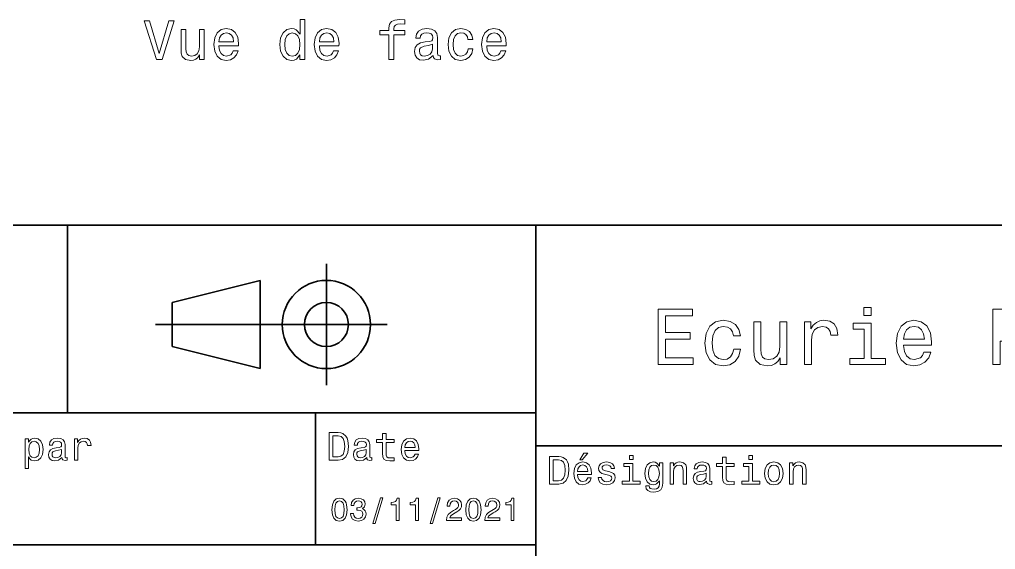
# Model space of a CAD drawing. Extents: x 0 to 297, y 0 to 210.
# Drawn here: x 115.2 to 203.7, y 40.6 to 88.7 of the extents above; entities that cross this region are included whole.
import ezdxf

# ---------------------------------------------------------------- set-up
doc = ezdxf.new("R2010")
doc.units = 0

msp = doc.modelspace()

# ---------------------------------------------------------------- linework, layer by layer
at = {"color": 7, "lineweight": 35}
for p, q in [((97, 70), (287, 70)), ((162, 10), (162, 70)), ((127.5, 61), (148.5, 61)), ((97, 53), (162, 53)), ((162, 50), (287, 50)), ((97, 41), (162, 41))]:
    msp.add_line(p, q, dxfattribs=at)
at = {"color": 7, "lineweight": 35, "ltscale": 0.425}
msp.add_line((119.5, 53), (119.5, 70), dxfattribs=at)
at = {"color": 7, "lineweight": 35, "ltscale": 0.275}
msp.add_line((143, 55.5), (143, 66.5), dxfattribs=at)
at = {"color": 7, "lineweight": 35, "ltscale": 0.206155}
for p, q in [((129, 63), (137, 65)), ((137, 57), (129, 59))]:
    msp.add_line(p, q, dxfattribs=at)
at = {"color": 7, "lineweight": 35, "ltscale": 0.2}
msp.add_line((137, 65), (137, 57), dxfattribs=at)
at = {"color": 7, "lineweight": 35, "ltscale": 0.1}
msp.add_line((129, 59), (129, 63), dxfattribs=at)
at = {"color": 7, "lineweight": 35, "ltscale": 0.3}
msp.add_line((142, 41), (142, 53), dxfattribs=at)
at = {"color": 7, "lineweight": 13}
for points in [[(128.717773, 88.552498), (127.840256, 85.571953), (126.937515, 88.552498), (126.458412, 88.552498), (127.588097, 85.047455), (128.092422, 85.047455), (129.196884, 88.552498)], [(140.60466, 85.466042), (140.60466, 85.047455), (141.048462, 85.047455), (141.048462, 88.668495), (140.609711, 88.668495), (140.609711, 87.342125), (140.271805, 87.72541), (140.065033, 87.816185), (139.828003, 87.851486), (139.399338, 87.750626), (139.066483, 87.468201), (138.849625, 87.014313), (138.773972, 86.404083), (138.849625, 85.793854), (139.066483, 85.334915), (139.399338, 85.047455), (139.828003, 84.951637), (140.065033, 84.986938), (140.276855, 85.077713)], [(148.663742, 87.286652), (148.663742, 85.047455), (149.107544, 85.047455), (149.107544, 87.286652), (150.116196, 87.286652), (150.116196, 87.664886), (149.107544, 87.664886), (149.107544, 87.831314), (149.142853, 88.033043), (149.25885, 88.169212), (149.455536, 88.249901), (149.737946, 88.280167), (150.116196, 88.259995), (150.116196, 88.64328), (149.637085, 88.668495), (149.203369, 88.6231), (148.900772, 88.486938), (148.719223, 88.249901), (148.663742, 87.91201), (148.663742, 87.664886), (147.851776, 87.664886), (147.851776, 87.286652)], [(131.920227, 87.755669), (131.476425, 87.755669), (131.476425, 86.192268), (131.425995, 85.829155), (131.279739, 85.56691), (131.052795, 85.405525), (130.755234, 85.355095), (130.518204, 85.395439), (130.366913, 85.516472), (130.281174, 85.723244), (130.261002, 86.015755), (130.261002, 87.755669), (129.8172, 87.755669), (129.8172, 85.97541), (129.832336, 85.61734), (129.928146, 85.319786), (130.220657, 85.047455), (130.689682, 84.951637), (130.941833, 84.986938), (131.158691, 85.077713), (131.345291, 85.234055), (131.496597, 85.460999), (131.496597, 85.047455), (131.920227, 85.047455)], [(133.256683, 86.272957), (135.031891, 86.272957), (135.036942, 86.479729), (134.956253, 87.0597), (134.734344, 87.493423), (134.381317, 87.755669), (133.912308, 87.851486), (133.453369, 87.750626), (133.100342, 87.468201), (132.873398, 87.00927), (132.792709, 86.404083), (132.868347, 85.783768), (133.095291, 85.329872), (133.443283, 85.047455), (133.897171, 84.951637), (134.290543, 85.017197), (134.613312, 85.188667), (134.850342, 85.460999), (134.986511, 85.824112), (134.547745, 85.824112), (134.45697, 85.622383), (134.325851, 85.471085), (133.952652, 85.350052), (133.665176, 85.405525), (133.448318, 85.582039), (133.307114, 85.869499), (133.256683, 86.257828)], [(142.364746, 86.272957), (144.139969, 86.272957), (144.145004, 86.479729), (144.064316, 87.0597), (143.842422, 87.493423), (143.489395, 87.755669), (143.02037, 87.851486), (142.561432, 87.750626), (142.208405, 87.468201), (141.981461, 87.00927), (141.900772, 86.404083), (141.976425, 85.783768), (142.203369, 85.329872), (142.551346, 85.047455), (143.005234, 84.951637), (143.398621, 85.017197), (143.721375, 85.188667), (143.958405, 85.460999), (144.094574, 85.824112), (143.655823, 85.824112), (143.565033, 85.622383), (143.433914, 85.471085), (143.060715, 85.350052), (142.773254, 85.405525), (142.556396, 85.582039), (142.415176, 85.869499), (142.364746, 86.257828)], [(152.693283, 85.400482), (152.693283, 85.385353), (152.718491, 85.213882), (152.794144, 85.092842), (153.111862, 84.997025), (153.358994, 85.037369), (153.358994, 85.38031), (153.253082, 85.365181), (153.111862, 85.43074), (153.086655, 85.632469), (153.086655, 87.034485), (153.026138, 87.392555), (152.849625, 87.644714), (152.541992, 87.796013), (152.108261, 87.851486), (151.684631, 87.79097), (151.371948, 87.619499), (151.175262, 87.352211), (151.109711, 86.999184), (151.109711, 86.968925), (151.508118, 86.968925), (151.543427, 87.18074), (151.654373, 87.332039), (151.835938, 87.422813), (152.09314, 87.458115), (152.340256, 87.432899), (152.516769, 87.357254), (152.622681, 87.226128), (152.657974, 87.044571), (152.637802, 86.832756), (152.557114, 86.726852), (152.355377, 86.676414), (151.977142, 86.63607), (151.543427, 86.545296), (151.235794, 86.383911), (151.05423, 86.131752), (150.998749, 85.758553), (151.049194, 85.425697), (151.205536, 85.178581), (151.457687, 85.02224), (151.805679, 84.966766), (152.274689, 85.07267)], [(155.845291, 86.857971), (156.284058, 86.857971), (156.193283, 87.261429), (155.976425, 87.579155), (155.638519, 87.775841), (155.199768, 87.851486), (154.715607, 87.750626), (154.347458, 87.468201), (154.115479, 87.00927), (154.034775, 86.393997), (154.110428, 85.783768), (154.337372, 85.329872), (154.695435, 85.047455), (155.184631, 84.951637), (155.618347, 85.027283), (155.956253, 85.239098), (156.188232, 85.571953), (156.289093, 86.015755), (155.865479, 86.015755), (155.789825, 85.733337), (155.648605, 85.521515), (155.446884, 85.390396), (155.199768, 85.350052), (154.89212, 85.415611), (154.670227, 85.61734), (154.534058, 85.945152), (154.488663, 86.409126), (154.534058, 86.863014), (154.675262, 87.190826), (154.902222, 87.392555), (155.199768, 87.463158), (155.462006, 87.41777), (155.658691, 87.301781), (155.789825, 87.110138)], [(157.544861, 86.272957), (159.320084, 86.272957), (159.325119, 86.479729), (159.244431, 87.0597), (159.022522, 87.493423), (158.669495, 87.755669), (158.200485, 87.851486), (157.741547, 87.750626), (157.388519, 87.468201), (157.161575, 87.00927), (157.080887, 86.404083), (157.15654, 85.783768), (157.383484, 85.329872), (157.731461, 85.047455), (158.185349, 84.951637), (158.578735, 85.017197), (158.901489, 85.188667), (159.138519, 85.460999), (159.274689, 85.824112), (158.835938, 85.824112), (158.745148, 85.622383), (158.614029, 85.471085), (158.240829, 85.350052), (157.953369, 85.405525), (157.736511, 85.582039), (157.595291, 85.869499), (157.544861, 86.257828)], [(133.256683, 86.646156), (133.312164, 86.994141), (133.448318, 87.251343), (133.65509, 87.407684), (133.927429, 87.463158), (134.194717, 87.407684), (134.401489, 87.251343), (134.527573, 86.994141), (134.572968, 86.646156)], [(139.903656, 87.453072), (140.196167, 87.382469), (140.41806, 87.185783), (140.549194, 86.857971), (140.599625, 86.404083), (140.549194, 85.945152), (140.41806, 85.61734), (140.196167, 85.415611), (139.903656, 85.350052), (139.626282, 85.415611), (139.414459, 85.61734), (139.273254, 85.950195), (139.227859, 86.404083), (139.273254, 86.852928), (139.414459, 87.18074), (139.626282, 87.382469)], [(142.364746, 86.646156), (142.420227, 86.994141), (142.556396, 87.251343), (142.763168, 87.407684), (143.035492, 87.463158), (143.302795, 87.407684), (143.509567, 87.251343), (143.635651, 86.994141), (143.68103, 86.646156)], [(157.544861, 86.646156), (157.600342, 86.994141), (157.736511, 87.251343), (157.943283, 87.407684), (158.215607, 87.463158), (158.48291, 87.407684), (158.689682, 87.251343), (158.815765, 86.994141), (158.861145, 86.646156)], [(152.642853, 85.995583), (152.582336, 85.733337), (152.420944, 85.531601), (152.178864, 85.400482), (151.881317, 85.355095), (151.689682, 85.38031), (151.553513, 85.460999), (151.467773, 85.602211), (151.442566, 85.798897), (151.462738, 85.97541), (151.543427, 86.101486), (151.866196, 86.242699), (152.274689, 86.303215), (152.642853, 86.424255)], [(173.109512, 57.381123), (176.279541, 57.381123), (176.279541, 57.986309), (173.772339, 57.986309), (173.772339, 59.679394), (176.005768, 59.679394), (176.005768, 60.277374), (173.772339, 60.277374), (173.772339, 61.775936), (176.221893, 61.775936), (176.221893, 62.381123), (173.109512, 62.381123)], [(192.439484, 62.554031), (191.769455, 62.554031), (191.769455, 61.833572), (192.439484, 61.833572)], [(203.462524, 57.381123), (204.125351, 57.381123), (204.125351, 59.492073), (204.860229, 59.492073), (205.602295, 59.528095), (206.193085, 59.780258), (206.574921, 60.270172), (206.704605, 60.940201), (206.603745, 61.559795), (206.315552, 62.013687), (205.840057, 62.287464), (205.191635, 62.381123), (203.462524, 62.381123)], [(179.932281, 59.967579), (180.559082, 59.967579), (180.429398, 60.543945), (180.119598, 60.997837), (179.636887, 61.278816), (179.010086, 61.386887), (178.318436, 61.242794), (177.792511, 60.839336), (177.46109, 60.183716), (177.345825, 59.304752), (177.453888, 58.432995), (177.778091, 57.78458), (178.289627, 57.381123), (178.988464, 57.244236), (179.608063, 57.352303), (180.090775, 57.6549), (180.42218, 58.130402), (180.566284, 58.764408), (179.96109, 58.764408), (179.853027, 58.36095), (179.651291, 58.058357), (179.363113, 57.871037), (179.010086, 57.8134), (178.570602, 57.907059), (178.253601, 58.195244), (178.059082, 58.663544), (177.994232, 59.326366), (178.059082, 59.974781), (178.260803, 60.443081), (178.585007, 60.731266), (179.010086, 60.83213), (179.38472, 60.767288), (179.66571, 60.601585), (179.853027, 60.327808)], [(184.788177, 61.25), (184.154175, 61.25), (184.154175, 59.016571), (184.082123, 58.497837), (183.873199, 58.123196), (183.548996, 57.892651), (183.123917, 57.820602), (182.785294, 57.878242), (182.569168, 58.051151), (182.446686, 58.346542), (182.417862, 58.764408), (182.417862, 61.25), (181.783859, 61.25), (181.783859, 58.706772), (181.805481, 58.195244), (181.942368, 57.770172), (182.360229, 57.381123), (183.030258, 57.244236), (183.390488, 57.294666), (183.700287, 57.424351), (183.966858, 57.647694), (184.182999, 57.971901), (184.182999, 57.381123), (184.788177, 57.381123)], [(186.380402, 57.381123), (187.014404, 57.381123), (187.014404, 59.592937), (187.079254, 60.12608), (187.273773, 60.507923), (187.590775, 60.738472), (188.015854, 60.817722), (188.332855, 60.767288), (188.570602, 60.623199), (188.714691, 60.378242), (188.765121, 60.046829), (189.406342, 60.046829), (189.319885, 60.630402), (189.082123, 61.048271), (188.685883, 61.30043), (188.145538, 61.386887), (187.778091, 61.32925), (187.46109, 61.185158), (187.180115, 60.940201), (186.956772, 60.608788), (186.956772, 61.25), (186.380402, 61.25)], [(192.417862, 57.914265), (192.417862, 61.120316), (190.789627, 61.120316), (190.789627, 60.579971), (191.783859, 60.579971), (191.783859, 57.914265), (190.48703, 57.914265), (190.48703, 57.381123), (193.729111, 57.381123), (193.729111, 57.914265)], [(195.37175, 59.131844), (197.907776, 59.131844), (197.914978, 59.427231), (197.799713, 60.255764), (197.482712, 60.875359), (196.978378, 61.25), (196.30835, 61.386887), (195.65274, 61.242794), (195.148407, 60.839336), (194.824203, 60.183716), (194.708923, 59.319164), (194.817001, 58.432995), (195.141205, 57.78458), (195.638321, 57.381123), (196.286743, 57.244236), (196.848694, 57.337894), (197.309799, 57.582851), (197.648407, 57.971901), (197.842941, 58.490631), (197.216141, 58.490631), (197.086456, 58.20245), (196.899139, 57.986309), (196.365997, 57.8134), (195.955322, 57.892651), (195.645538, 58.14481), (195.443802, 58.555473), (195.37175, 59.110229)], [(195.37175, 59.664986), (195.451004, 60.162102), (195.645538, 60.529537), (195.940918, 60.75288), (196.329971, 60.83213), (196.711807, 60.75288), (197.007202, 60.529537), (197.187317, 60.162102), (197.252167, 59.664986)], [(115.986313, 50.326012), (115.986313, 50.625), (115.669312, 50.625), (115.669312, 47.941284), (115.986313, 47.941284), (115.986313, 48.98595), (116.097984, 48.816643), (116.22406, 48.704971), (116.541069, 48.62212), (116.843658, 48.690563), (117.081413, 48.895893), (117.236313, 49.2201), (117.293945, 49.659584), (117.236313, 50.095463), (117.081413, 50.41967), (116.843658, 50.621399), (116.541069, 50.693443), (116.368156, 50.671829), (116.220459, 50.603386), (116.094383, 50.488113)], [(119.005043, 48.942726), (119.005043, 48.931919), (119.023056, 48.809441), (119.077087, 48.722984), (119.304031, 48.654541), (119.480545, 48.683357), (119.480545, 48.928314), (119.4049, 48.917507), (119.304031, 48.96434), (119.286026, 49.108429), (119.286026, 50.109871), (119.242798, 50.365635), (119.116714, 50.54575), (118.896973, 50.65382), (118.587173, 50.693443), (118.284584, 50.650219), (118.061241, 50.52774), (117.920746, 50.336815), (117.873917, 50.084656), (117.873917, 50.063042), (118.158501, 50.063042), (118.183716, 50.21434), (118.26297, 50.322407), (118.392654, 50.387249), (118.57637, 50.412464), (118.752884, 50.394455), (118.878967, 50.34042), (118.954613, 50.246758), (118.979828, 50.117077), (118.965416, 49.965778), (118.907784, 49.890129), (118.763687, 49.854107), (118.493515, 49.825291), (118.183716, 49.760448), (117.963974, 49.645176), (117.834297, 49.465057), (117.79467, 49.19849), (117.830688, 48.960735), (117.942368, 48.784222), (118.122482, 48.67255), (118.37104, 48.632927), (118.706055, 48.708576)], [(120.143372, 48.690563), (120.460373, 48.690563), (120.460373, 49.796471), (120.492798, 50.063042), (120.590057, 50.253963), (120.748558, 50.369236), (120.961098, 50.408863), (121.119598, 50.383648), (121.238472, 50.3116), (121.310516, 50.189121), (121.335739, 50.023415), (121.656342, 50.023415), (121.613113, 50.315205), (121.49424, 50.524136), (121.296112, 50.650219), (121.02594, 50.693443), (120.842224, 50.664627), (120.683716, 50.592579), (120.543228, 50.4701), (120.431557, 50.304398), (120.431557, 50.625), (120.143372, 50.625)], [(144.080688, 51.190563), (143.248566, 51.190563), (143.248566, 48.690563), (144.080688, 48.690563), (144.473343, 48.769814), (144.765137, 49.011169), (144.945251, 49.40382), (145.010086, 49.940563), (144.952454, 50.488113), (144.880402, 50.70425), (144.779541, 50.877163), (144.487747, 51.111313), (144.296829, 51.168949)], [(144.055481, 50.891571), (144.329254, 50.837536), (144.516571, 50.671829), (144.628235, 50.376442), (144.664261, 49.940563), (144.624634, 49.519093), (144.51297, 49.223705), (144.322052, 49.047192), (144.055481, 48.989555), (143.583572, 48.989555), (143.583572, 50.891571)], [(146.656342, 48.942726), (146.656342, 48.931919), (146.674347, 48.809441), (146.728394, 48.722984), (146.955338, 48.654541), (147.131851, 48.683357), (147.131851, 48.928314), (147.056198, 48.917507), (146.955338, 48.96434), (146.937317, 49.108429), (146.937317, 50.109871), (146.894089, 50.365635), (146.768005, 50.54575), (146.548264, 50.65382), (146.23848, 50.693443), (145.935883, 50.650219), (145.71254, 50.52774), (145.572052, 50.336815), (145.525223, 50.084656), (145.525223, 50.063042), (145.809799, 50.063042), (145.835022, 50.21434), (145.914261, 50.322407), (146.043945, 50.387249), (146.227661, 50.412464), (146.404175, 50.394455), (146.530258, 50.34042), (146.605911, 50.246758), (146.631119, 50.117077), (146.616714, 49.965778), (146.559082, 49.890129), (146.414978, 49.854107), (146.144806, 49.825291), (145.835022, 49.760448), (145.61528, 49.645176), (145.485596, 49.465057), (145.445969, 49.19849), (145.481995, 48.960735), (145.593658, 48.784222), (145.773773, 48.67255), (146.022339, 48.632927), (146.357346, 48.708576)], [(148.100861, 50.289986), (148.100861, 49.320965), (148.122482, 49.007565), (148.223343, 48.791428), (148.425079, 48.665348), (148.767288, 48.62212), (149.141937, 48.640129), (149.141937, 48.913906), (148.868149, 48.892292), (148.619598, 48.921112), (148.486313, 49.011169), (148.42868, 49.162464), (148.417862, 49.375), (148.417862, 50.289986), (149.141937, 50.289986), (149.141937, 50.560158), (148.417862, 50.560158), (148.417862, 51.125721), (148.100861, 51.125721), (148.100861, 50.560158), (147.553314, 50.560158), (147.553314, 50.289986)], [(150.121765, 49.565922), (151.389771, 49.565922), (151.393372, 49.713619), (151.335739, 50.127884), (151.177231, 50.437683), (150.925079, 50.625), (150.590057, 50.693443), (150.262253, 50.621399), (150.010086, 50.41967), (149.847977, 50.091862), (149.790344, 49.659584), (149.844376, 49.216499), (150.006485, 48.892292), (150.255051, 48.690563), (150.579254, 48.62212), (150.860229, 48.668949), (151.090775, 48.791428), (151.260086, 48.98595), (151.357346, 49.245319), (151.043945, 49.245319), (150.979111, 49.101227), (150.885452, 48.993156), (150.618881, 48.9067), (150.413544, 48.946327), (150.258652, 49.072407), (150.157776, 49.27774), (150.121765, 49.555115)], [(116.48703, 48.9067), (116.274498, 48.953533), (116.119598, 49.097622), (116.022339, 49.331772), (115.989914, 49.659584), (116.022339, 49.983791), (116.119598, 50.217941), (116.274498, 50.358429), (116.48703, 50.408863), (116.681557, 50.358429), (116.836456, 50.21434), (116.933716, 49.98019), (116.969742, 49.659584), (116.933716, 49.335377), (116.836456, 49.097622), (116.681557, 48.953533)], [(118.969025, 49.367798), (118.925797, 49.180477), (118.810516, 49.036385), (118.637611, 48.942726), (118.425072, 48.910305), (118.288185, 48.928314), (118.190926, 48.98595), (118.129684, 49.086815), (118.111671, 49.227306), (118.126083, 49.353386), (118.183716, 49.443443), (118.414268, 49.544312), (118.706055, 49.587536), (118.969025, 49.673992)], [(146.620316, 49.367798), (146.577087, 49.180477), (146.461823, 49.036385), (146.28891, 48.942726), (146.07637, 48.910305), (145.939484, 48.928314), (145.842224, 48.98595), (145.780975, 49.086815), (145.76297, 49.227306), (145.777374, 49.353386), (145.835022, 49.443443), (146.065567, 49.544312), (146.357346, 49.587536), (146.620316, 49.673992)], [(150.121765, 49.832493), (150.161377, 50.081055), (150.258652, 50.264771), (150.406342, 50.376442), (150.600861, 50.416069), (150.791794, 50.376442), (150.939484, 50.264771), (151.029541, 50.081055), (151.061966, 49.832493)], [(164.080688, 49.030979), (163.248566, 49.030979), (163.248566, 46.530979), (164.080688, 46.530979), (164.473343, 46.610229), (164.765137, 46.851585), (164.945251, 47.244236), (165.010086, 47.780979), (164.952454, 48.328529), (164.880402, 48.544666), (164.779541, 48.717579), (164.487747, 48.951729), (164.296829, 49.009365)], [(164.055481, 48.731987), (164.329254, 48.677952), (164.516571, 48.512245), (164.628235, 48.216858), (164.664261, 47.780979), (164.624634, 47.359509), (164.51297, 47.064121), (164.322052, 46.887608), (164.055481, 46.829971), (163.583572, 46.829971), (163.583572, 48.731987)], [(166.004318, 48.728386), (166.216858, 48.728386), (166.717575, 49.340778), (166.364548, 49.340778)], [(170.824203, 49.117435), (170.489197, 49.117435), (170.489197, 48.757202), (170.824203, 48.757202)], [(178.943802, 48.130402), (178.943802, 47.161381), (178.965424, 46.84798), (179.066284, 46.631844), (179.268005, 46.505764), (179.610229, 46.462536), (179.984863, 46.480545), (179.984863, 46.754322), (179.71109, 46.732708), (179.46254, 46.761528), (179.329254, 46.851585), (179.271606, 47.00288), (179.260803, 47.215416), (179.260803, 48.130402), (179.984863, 48.130402), (179.984863, 48.400574), (179.260803, 48.400574), (179.260803, 48.966137), (178.943802, 48.966137), (178.943802, 48.400574), (178.396255, 48.400574), (178.396255, 48.130402)], [(181.667145, 49.117435), (181.332138, 49.117435), (181.332138, 48.757202), (181.667145, 48.757202)], [(165.784576, 47.406338), (167.052597, 47.406338), (167.056198, 47.554035), (166.998566, 47.9683), (166.840057, 48.278099), (166.587891, 48.465416), (166.252884, 48.533859), (165.925079, 48.461815), (165.672913, 48.260086), (165.510803, 47.932278), (165.453171, 47.5), (165.507202, 47.056915), (165.669312, 46.732708), (165.917862, 46.530979), (166.242081, 46.462536), (166.523056, 46.509365), (166.753601, 46.631844), (166.922913, 46.826366), (167.020172, 47.085735), (166.706772, 47.085735), (166.641937, 46.941643), (166.548264, 46.833572), (166.281708, 46.747116), (166.07637, 46.786743), (165.921463, 46.912823), (165.820602, 47.118156), (165.784576, 47.395531)], [(165.784576, 47.672909), (165.824203, 47.921471), (165.921463, 48.105186), (166.069168, 48.216858), (166.263687, 48.256485), (166.454605, 48.216858), (166.60231, 48.105186), (166.692368, 47.921471), (166.724777, 47.672909)], [(168.623199, 47.658501), (168.317001, 47.730545), (168.090057, 47.8134), (168.014404, 47.982708), (168.036026, 48.101585), (168.111664, 48.188038), (168.234146, 48.242073), (168.41066, 48.263687), (168.579971, 48.242073), (168.713257, 48.177231), (168.799713, 48.079971), (168.835739, 47.950287), (169.145538, 47.950287), (169.145538, 47.957493), (169.091492, 48.191643), (168.943802, 48.375359), (168.713257, 48.490635), (168.41066, 48.533859), (168.104462, 48.490635), (167.881119, 48.371758), (167.740631, 48.195244), (167.697403, 47.971901), (167.729828, 47.755764), (167.830688, 47.604465), (167.996399, 47.496399), (168.237747, 47.42075), (168.590775, 47.334293), (168.806915, 47.244236), (168.864548, 47.172188), (168.886169, 47.064121), (168.853745, 46.930836), (168.767288, 46.829971), (168.626801, 46.765129), (168.439484, 46.743515), (168.241348, 46.765129), (168.09726, 46.840778), (168, 46.963257), (167.960373, 47.132565), (167.654175, 47.132565), (167.704605, 46.844379), (167.85231, 46.635445), (168.086456, 46.509365), (168.41066, 46.462536), (168.749283, 46.509365), (168.997833, 46.635445), (169.149139, 46.837173), (169.203171, 47.100143), (169.163544, 47.327087), (169.05188, 47.481987), (168.868149, 47.582851)], [(170.8134, 46.79755), (170.8134, 48.400574), (169.999283, 48.400574), (169.999283, 48.130402), (170.496399, 48.130402), (170.496399, 46.79755), (169.847977, 46.79755), (169.847977, 46.530979), (171.469025, 46.530979), (171.469025, 46.79755)], [(173.518738, 46.617435), (173.518738, 48.465416), (173.216141, 48.465416), (173.216141, 48.152016), (172.967575, 48.4366), (172.816284, 48.508644), (172.646973, 48.533859), (172.340775, 48.461815), (172.103027, 48.260086), (171.94812, 47.935879), (171.894089, 47.5), (171.94812, 47.060516), (172.103027, 46.736309), (172.340775, 46.530979), (172.646973, 46.462536), (172.819885, 46.487751), (172.963974, 46.552593), (173.216141, 46.826366), (173.216141, 46.552593), (173.187317, 46.336456), (173.108063, 46.181557), (172.956772, 46.091499), (172.729828, 46.059078), (172.531708, 46.080692), (172.391205, 46.134727), (172.30835, 46.228386), (172.283142, 46.354465), (171.976944, 46.354465), (171.976944, 46.340057), (172.023773, 46.109509), (172.167862, 45.9366), (172.398407, 45.824928), (172.711823, 45.785301), (173.086456, 45.839336), (173.335022, 45.990635), (173.47551, 46.253601)], [(172.221909, 47.5), (172.254318, 47.820606), (172.351593, 48.058357), (172.502884, 48.198845), (172.704605, 48.249279), (172.917145, 48.198845), (173.075653, 48.058357), (173.172913, 47.820606), (173.208939, 47.5), (173.172913, 47.172188), (173.075653, 46.938038), (172.917145, 46.793949), (172.704605, 46.747116), (172.502884, 46.793949), (172.351593, 46.938038), (172.254318, 47.175793)], [(174.181549, 46.530979), (174.498566, 46.530979), (174.498566, 47.647694), (174.530975, 47.903458), (174.635452, 48.090778), (174.797546, 48.206051), (175.013687, 48.249279), (175.1866, 48.213257), (175.294662, 48.115993), (175.348709, 47.953888), (175.366714, 47.737751), (175.366714, 46.530979), (175.683716, 46.530979), (175.683716, 47.802593), (175.669312, 48.058357), (175.604462, 48.270893), (175.391937, 48.465416), (175.060516, 48.533859), (174.876801, 48.508644), (174.721909, 48.440201), (174.588623, 48.324928), (174.484146, 48.170029), (174.484146, 48.465416), (174.181549, 48.465416)], [(177.499283, 46.783142), (177.499283, 46.772335), (177.517288, 46.649857), (177.57132, 46.5634), (177.798264, 46.494957), (177.974777, 46.523773), (177.974777, 46.76873), (177.899139, 46.757923), (177.798264, 46.804756), (177.780258, 46.948845), (177.780258, 47.950287), (177.73703, 48.206051), (177.610947, 48.386166), (177.391205, 48.494236), (177.081406, 48.533859), (176.778824, 48.490635), (176.555481, 48.368156), (176.414978, 48.177231), (176.368149, 47.925072), (176.368149, 47.903458), (176.65274, 47.903458), (176.677948, 48.054756), (176.757202, 48.162823), (176.886887, 48.227665), (177.070602, 48.25288), (177.247116, 48.234871), (177.373199, 48.180836), (177.448853, 48.087173), (177.47406, 47.957493), (177.459656, 47.806194), (177.402023, 47.730545), (177.257919, 47.694523), (176.987747, 47.665707), (176.677948, 47.600864), (176.458206, 47.485592), (176.328537, 47.305473), (176.28891, 47.038906), (176.324921, 46.801151), (176.4366, 46.624638), (176.616714, 46.512966), (176.86528, 46.473343), (177.200287, 46.548992)], [(181.656342, 46.79755), (181.656342, 48.400574), (180.842224, 48.400574), (180.842224, 48.130402), (181.33934, 48.130402), (181.33934, 46.79755), (180.690918, 46.79755), (180.690918, 46.530979), (182.311966, 46.530979), (182.311966, 46.79755)], [(182.762253, 47.496399), (182.819885, 47.056915), (182.985596, 46.732708), (183.248566, 46.530979), (183.601593, 46.462536), (183.951004, 46.530979), (184.213974, 46.729107), (184.379684, 47.053314), (184.440918, 47.496399), (184.379684, 47.935879), (184.213974, 48.263687), (183.951004, 48.461815), (183.601593, 48.533859), (183.248566, 48.461815), (182.985596, 48.260086), (182.819885, 47.935879)], [(183.086456, 47.5), (183.118881, 47.824207), (183.219742, 48.058357), (183.381851, 48.20245), (183.601593, 48.25288), (183.817719, 48.20245), (183.979828, 48.061958), (184.080688, 47.824207), (184.116714, 47.5), (184.080688, 47.172188), (183.979828, 46.934437), (183.817719, 46.790344), (183.601593, 46.743515), (183.381851, 46.790344), (183.219742, 46.934437), (183.118881, 47.172188)], [(185.024506, 46.530979), (185.341492, 46.530979), (185.341492, 47.647694), (185.373917, 47.903458), (185.478394, 48.090778), (185.640488, 48.206051), (185.856628, 48.249279), (186.029541, 48.213257), (186.137604, 48.115993), (186.19165, 47.953888), (186.209656, 47.737751), (186.209656, 46.530979), (186.526657, 46.530979), (186.526657, 47.802593), (186.512253, 48.058357), (186.447403, 48.270893), (186.234879, 48.465416), (185.903458, 48.533859), (185.719742, 48.508644), (185.56485, 48.440201), (185.431564, 48.324928), (185.327087, 48.170029), (185.327087, 48.465416), (185.024506, 48.465416)], [(177.463257, 47.208214), (177.420029, 47.020893), (177.304749, 46.876801), (177.131851, 46.783142), (176.919312, 46.750721), (176.782425, 46.76873), (176.68515, 46.826366), (176.623917, 46.927231), (176.605911, 47.067722), (176.620316, 47.193802), (176.677948, 47.283859), (176.908508, 47.384727), (177.200287, 47.427952), (177.463257, 47.514408)], [(143.498566, 44.201729), (143.541794, 43.749279), (143.677231, 43.426514), (143.893372, 43.230549), (144.193085, 43.167149), (144.489914, 43.230549), (144.706055, 43.426514), (144.838623, 43.749279), (144.884735, 44.201729), (144.838623, 44.651299), (144.783859, 44.829971), (144.706055, 44.976948), (144.489914, 45.172913), (144.193085, 45.239193), (143.893372, 45.172913), (143.677231, 44.974064), (143.541794, 44.651299)], [(145.201736, 43.853027), (145.201736, 43.832855), (145.247849, 43.556198), (145.383286, 43.348705), (145.596542, 43.216141), (145.878967, 43.167149), (146.17868, 43.216141), (146.403458, 43.342941), (146.547562, 43.54467), (146.599426, 43.804035), (146.57637, 43.974064), (146.51297, 44.112392), (146.409225, 44.219021), (146.270905, 44.296829), (146.458221, 44.45245), (146.524506, 44.700291), (146.481277, 44.925072), (146.357361, 45.0951), (146.155624, 45.201729), (145.878967, 45.239193), (145.619598, 45.193085), (145.420761, 45.066284), (145.291077, 44.864555), (145.247849, 44.596542), (145.247849, 44.57637), (145.504333, 44.57637), (145.52739, 44.760807), (145.60231, 44.893372), (145.723343, 44.974064), (145.893372, 45.002884), (146.043228, 44.979828), (146.15274, 44.919308), (146.219025, 44.821327), (146.244965, 44.688763), (146.219025, 44.54755), (146.149857, 44.45245), (146.028824, 44.394814), (145.864563, 44.377522), (145.752167, 44.380405), (145.752167, 44.15274), (145.893372, 44.158501), (146.074936, 44.132565), (146.210373, 44.0634), (146.291077, 43.951008), (146.319885, 43.804035), (146.288193, 43.63689), (146.20462, 43.51297), (146.072052, 43.435158), (145.896255, 43.409222), (145.714706, 43.438042), (145.582138, 43.524498), (145.498566, 43.662827), (145.466858, 43.853027)], [(147.213257, 42.956772), (147.412109, 42.956772), (148.109512, 45.279541), (147.907791, 45.279541)], [(149.345825, 43.224785), (149.608078, 43.224785), (149.608078, 45.239193), (149.412109, 45.239193), (149.360229, 45.0634), (149.256485, 44.945248), (149.097992, 44.876083), (148.878967, 44.853027), (148.878967, 44.648415), (149.345825, 44.648415)], [(151.080688, 43.224785), (151.342941, 43.224785), (151.342941, 45.239193), (151.146973, 45.239193), (151.095108, 45.0634), (150.991364, 44.945248), (150.832855, 44.876083), (150.613831, 44.853027), (150.613831, 44.648415), (151.080688, 44.648415)], [(152.417877, 42.956772), (152.616714, 42.956772), (153.314133, 45.279541), (153.112396, 45.279541)], [(153.899139, 43.224785), (155.273773, 43.224785), (155.273773, 43.472622), (154.187317, 43.472622), (154.247849, 43.60807), (154.351593, 43.720463), (154.671478, 43.925072), (154.841507, 44.011528), (155.031708, 44.135448), (155.167145, 44.279541), (155.244965, 44.44957), (155.273773, 44.642651), (155.224792, 44.884727), (155.08934, 45.074928), (154.881851, 45.195965), (154.613831, 45.239193), (154.337173, 45.190201), (154.126801, 45.054756), (153.991364, 44.838619), (153.945251, 44.553314), (153.945251, 44.51297), (154.207504, 44.51297), (154.207504, 44.536022), (154.233429, 44.731991), (154.311249, 44.876083), (154.435165, 44.9683), (154.599426, 45), (154.766571, 44.971184), (154.890488, 44.899136), (154.971191, 44.786743), (155, 44.645535), (154.979828, 44.51297), (154.925079, 44.400578), (154.832855, 44.302593), (154.706055, 44.216141), (154.536026, 44.12392), (154.253601, 43.945248), (154.054764, 43.755043), (153.9366, 43.524498), (153.899139, 43.233429)], [(155.642654, 44.201729), (155.685883, 43.749279), (155.821335, 43.426514), (156.037476, 43.230549), (156.337173, 43.167149), (156.634003, 43.230549), (156.850143, 43.426514), (156.982712, 43.749279), (157.028824, 44.201729), (156.982712, 44.651299), (156.927963, 44.829971), (156.850143, 44.976948), (156.634003, 45.172913), (156.337173, 45.239193), (156.037476, 45.172913), (155.821335, 44.974064), (155.685883, 44.651299)], [(157.368881, 43.224785), (158.743515, 43.224785), (158.743515, 43.472622), (157.657059, 43.472622), (157.71759, 43.60807), (157.821335, 43.720463), (158.14122, 43.925072), (158.311249, 44.011528), (158.50145, 44.135448), (158.636887, 44.279541), (158.714706, 44.44957), (158.743515, 44.642651), (158.694534, 44.884727), (158.559082, 45.074928), (158.351593, 45.195965), (158.083572, 45.239193), (157.806915, 45.190201), (157.596542, 45.054756), (157.461105, 44.838619), (157.414993, 44.553314), (157.414993, 44.51297), (157.677231, 44.51297), (157.677231, 44.536022), (157.703171, 44.731991), (157.780991, 44.876083), (157.904907, 44.9683), (158.069168, 45), (158.236313, 44.971184), (158.360229, 44.899136), (158.440918, 44.786743), (158.469742, 44.645535), (158.44957, 44.51297), (158.394821, 44.400578), (158.302597, 44.302593), (158.175797, 44.216141), (158.005768, 44.12392), (157.723343, 43.945248), (157.524506, 43.755043), (157.406342, 43.524498), (157.368881, 43.233429)], [(159.755051, 43.224785), (160.017288, 43.224785), (160.017288, 45.239193), (159.821335, 45.239193), (159.769455, 45.0634), (159.66571, 44.945248), (159.507202, 44.876083), (159.288193, 44.853027), (159.288193, 44.648415), (159.755051, 44.648415)], [(143.775223, 44.201729), (143.798279, 44.550434), (143.870316, 44.801155), (144, 44.948128), (144.193085, 45), (144.383286, 44.948128), (144.51297, 44.801155), (144.585022, 44.550434), (144.608078, 44.201729), (144.585022, 43.850143), (144.51297, 43.599426), (144.383286, 43.45245), (144.193085, 43.403458), (144, 43.45245), (143.870316, 43.599426), (143.798279, 43.850143)], [(155.919312, 44.201729), (155.942368, 44.550434), (156.01442, 44.801155), (156.144104, 44.948128), (156.337173, 45), (156.527374, 44.948128), (156.657059, 44.801155), (156.729111, 44.550434), (156.752167, 44.201729), (156.729111, 43.850143), (156.657059, 43.599426), (156.527374, 43.45245), (156.337173, 43.403458), (156.144104, 43.45245), (156.01442, 43.599426), (155.942368, 43.850143)]]:
    msp.add_lwpolyline(points, close=True, dxfattribs=at)
at = {"color": 7, "lineweight": 35}
for radius in [4, 2]:
    msp.add_circle((143, 61), radius, dxfattribs=at)

doc.saveas('drawing.dxf')
